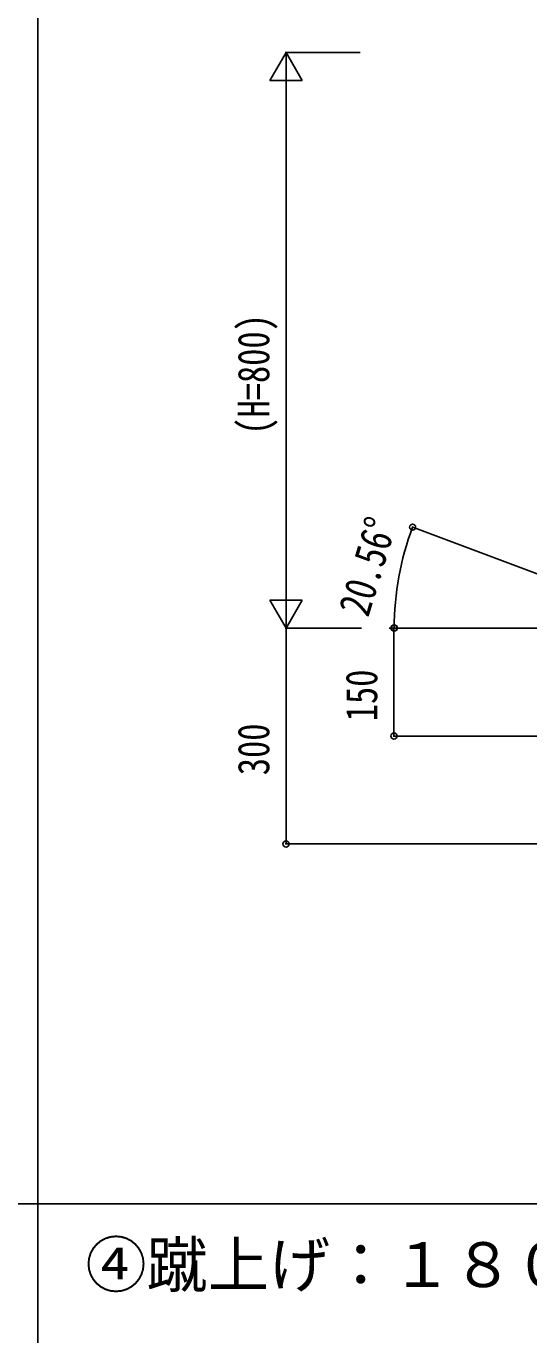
# Model space of a CAD drawing. Units: millimetres, scale not verified. Extents: x -4143 to 4140, y -2900 to 2898.
# Drawn here: x 44 to 742, y 15 to 1834 of the extents above; entities that cross this region are included whole.
import ezdxf
from ezdxf.enums import TextEntityAlignment as Align

# ---------------------------------------------------------------- set-up
doc = ezdxf.new("R2010")
doc.units = ezdxf.units.MM
doc.header["$LTSCALE"] = 10
for name, color, linetype in [('0-1_USER1', 3, 'Continuous'), ('0-3_YKK_A1', 4, 'Continuous'), ('0-4_YKK_D', 6, 'Continuous')]:
    doc.layers.add(name, color=color, linetype=linetype)
doc.styles.add('ＭＳ ゴシック', font='')
doc.styles.get('ＭＳ ゴシック').set_extended_font_data('MS Gothic')

msp = doc.modelspace()

# ---------------------------------------------------------------- linework, layer by layer
at = {"layer": '0-3_YKK_A1'}
for p, q in [((59.92, 2847.5), (59.92, -2452.5)), ((-3840.08, 197.5), (3959.92, 197.5))]:
    msp.add_line(p, q, dxfattribs=at)
msp.add_lwpolyline([(1354.89, 847.5), (954.89, 847.5), (954.89, 997.5), (554.89, 997.5)], dxfattribs=at)
at = {"layer": '0-4_YKK_D'}
for p, q in [((404.89, 1797.5), (382.39, 1758.53)), ((507.89, 1797.5), (403.89, 1797.5)), ((404.89, 1797.5), (427.39, 1758.53)), ((404.89, 1797.5), (404.89, 1719.56)), ((382.39, 1758.53), (427.39, 1758.53)), ((404.89, 1042.5), (404.89, 1752.5)), ((953.95, 997.85), (579.8, 1138.16)), ((404.89, 997.5), (404.89, 1075.44)), ((404.89, 997.5), (382.39, 1036.47)), ((427.39, 1036.47), (382.39, 1036.47)), ((404.89, 997.5), (427.39, 1036.47)), ((508.89, 997.5), (403.89, 997.5)), ((509.89, 997.5), (403.89, 997.5)), ((404.89, 997.5), (404.89, 697.5)), ((548.29, 997.5), (555.89, 997.5)), ((554.89, 997.5), (554.89, 847.5)), ((903.89, 847.5), (553.89, 847.5)), ((1303.89, 697.5), (403.89, 697.5))]:
    msp.add_line(p, q, dxfattribs=at)
for centre in [(580.74, 1137.81), (554.89, 997.5), (555.3, 997.5), (554.89, 847.5), (404.89, 697.5)]:
    msp.add_circle(centre, 4.25, dxfattribs=at)
msp.add_arc((954.89, 997.5), 399.59, 159.44395, 180, dxfattribs=at)

# ---------------------------------------------------------------- texts
at = {"layer": '0-1_USER1', "style": 'ＭＳ ゴシック'}
msp.add_text('④蹴上げ：１８０，踏面：４００', height=62.32, dxfattribs=at).set_placement((126.18, 62.99), align=Align.BOTTOM_LEFT)
at = {"layer": '0-4_YKK_D', "style": 'ＭＳ ゴシック', "width": 0.8}
for s, rotation, p in [('(H=800)', 90, (394.89, 1266.3)), ('20.56°', 73.079, (531.74, 1007.49)), ('150', 90, (544.89, 868.1)), ('300', 90, (394.89, 793.1))]:
    msp.add_text(s, height=43.99, rotation=rotation, dxfattribs=at).set_placement(p, align=Align.BOTTOM_LEFT)

doc.saveas('drawing.dxf')
